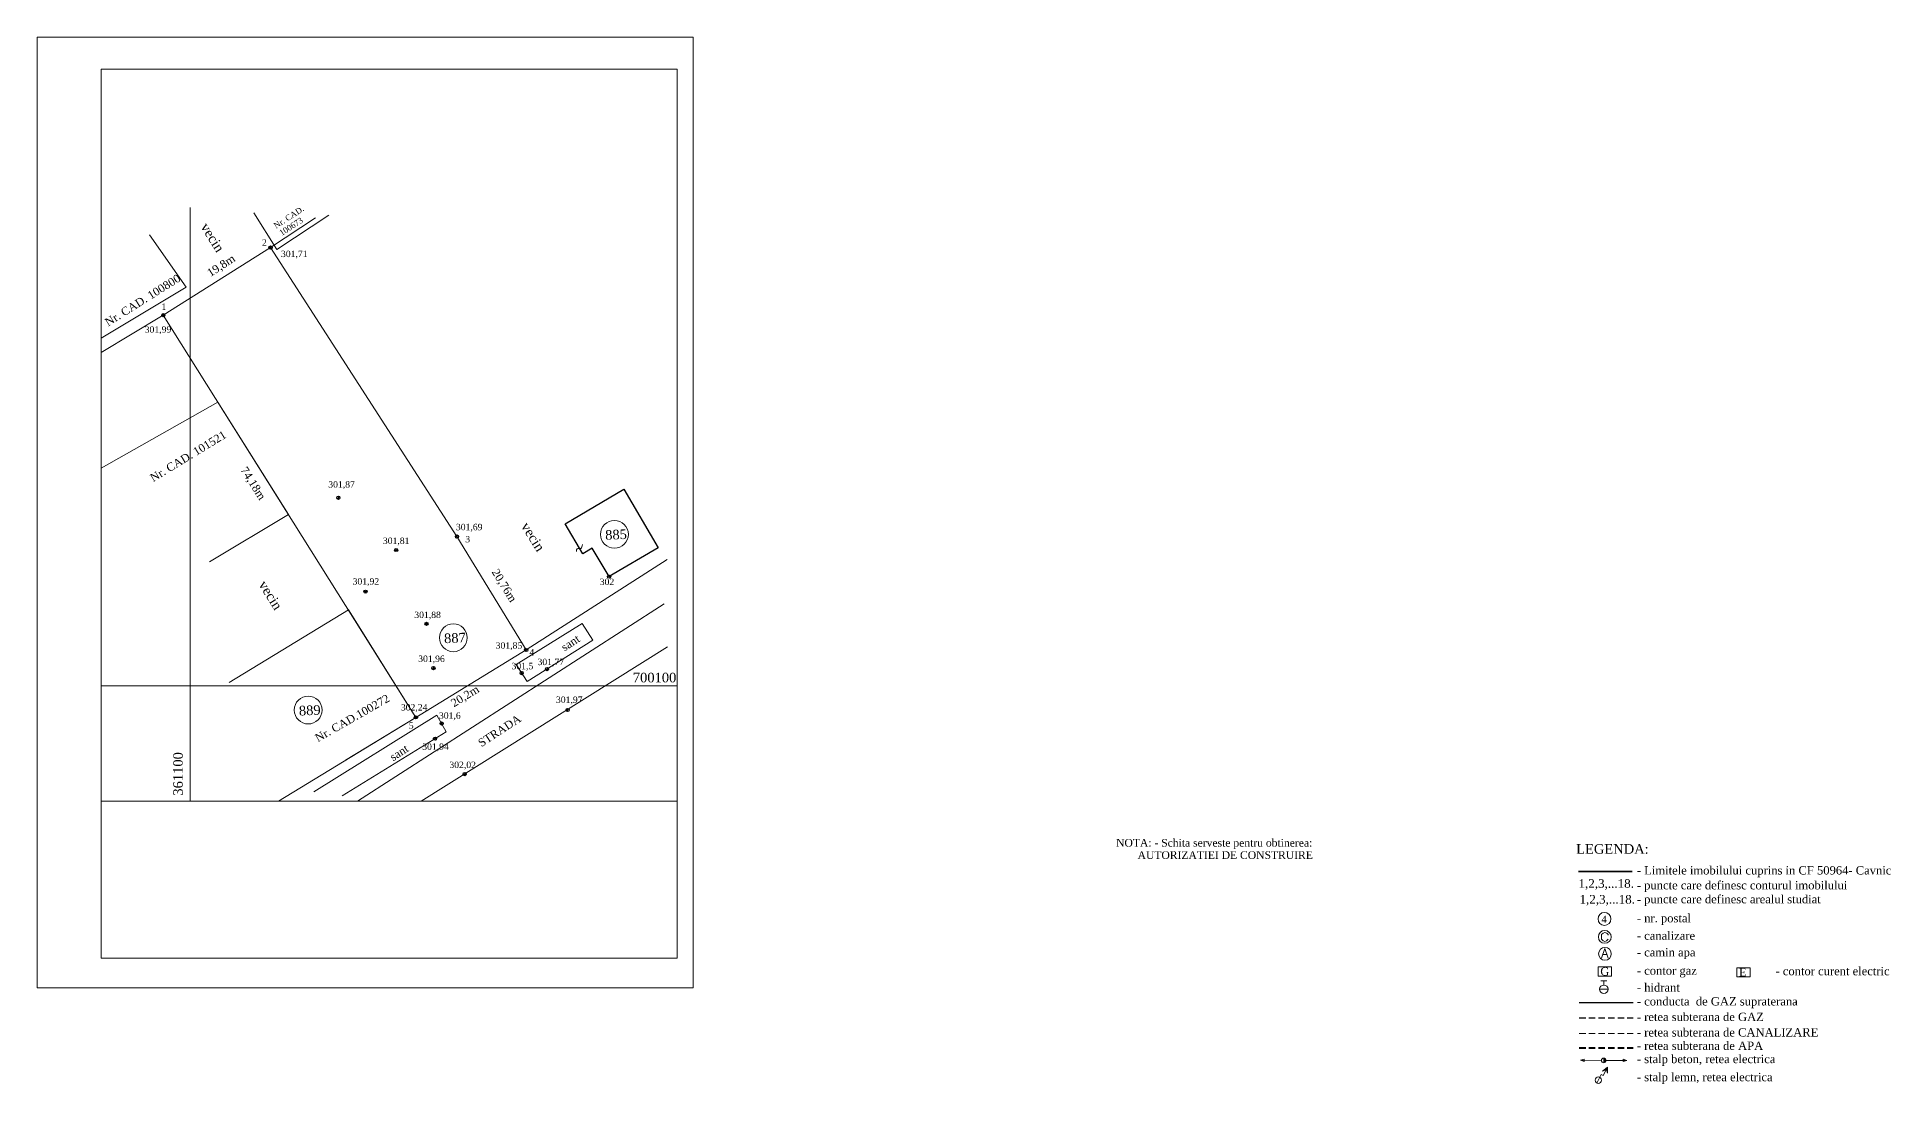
# Model space of a CAD drawing. Header units: inches. Extents: x 387677 to 388844, y 683413 to 683998.
# Drawn here: x 388554.2 to 388843.9, y 683707.9 to 683871.4 of the extents above; entities that cross this region are included whole.
import ezdxf
from ezdxf.enums import TextEntityAlignment as Align

# ---------------------------------------------------------------- set-up
doc = ezdxf.new("R2010")
doc.units = ezdxf.units.IN
doc.header["$MEASUREMENT"] = 0
doc.header["$PDMODE"] = 32
doc.header["$PDSIZE"] = 0.5
doc.linetypes.add('DASHED', pattern=[0.75, 0.5, -0.25])
doc.layers.add('BLOC', color=7, linetype='Continuous')
doc.styles.add('jurca', font='times.ttf')
doc.styles.get("Standard").update_dxf_attribs({"font": 'arial.ttf'})

# ---------------------------------------------------------------- blocks, each defined once
blk = doc.blocks.new('A$C37AE0354')
at = {"color": 0, "linetype": 'Continuous', "lineweight": 9}
for points in [[(0, 297), (205.03, 297), (205.03, 0), (0, 0), (0, 297)], [(20, 287), (20, 9.32), (200, 9.32), (200, 287), (20, 287)]]:
    blk.add_lwpolyline(points, dxfattribs=at)
blk = doc.blocks.new('Punct')
blk.add_point((0, 0))
at = {"flags": 1}
for tag, p in [('DENPCT', (1.4, 0)), ('COTA', (1.4, -2.5)), ('COD', (1.4, -5))]:
    blk.add_attdef(tag, p, '', height=1.5, dxfattribs=at)
blk = doc.blocks.new('A$C7F677166')
at = {"lineweight": 5}
for p, q in [((0.97, 2.73), (1.5, 3.19)), ((0.97, 1.26), (0.97, 2.73)), ((1.5, 0.79), (0.97, 1.26)), ((1.5, 3.19), (2, 3.39)), ((2, 0.59), (1.5, 0.79)), ((2, 3.39), (2.67, 3.19)), ((2.5, 0.79), (2, 0.59)), ((3.03, 1.26), (2.5, 0.79)), ((2.67, 3.19), (3.03, 2.73)), ((3.03, 2.73), (3.03, 2.49))]:
    blk.add_line(p, q, dxfattribs=at)
blk.add_ellipse((2, 1.99), major_axis=(-1.41, 1.41), ratio=1, start_param=3.926991, end_param=10.210176, dxfattribs=at)
blk = doc.blocks.new('A$C6F877B54')
at = {"lineweight": 5}
for p, q in [((2, 3.63), (0.97, 0.69)), ((1.4, 1.76), (2.6, 1.76)), ((3.03, 0.69), (2, 3.63))]:
    blk.add_line(p, q, dxfattribs=at)
blk.add_ellipse((2, 1.99), major_axis=(-1.41, 1.41), ratio=1, start_param=3.926991, end_param=10.210176, dxfattribs=at)
blk = doc.blocks.new('A$C5C516D4E')
at = {"color": 30, "lineweight": 5}
blk.add_lwpolyline([(0, 3.56), (4.18, 3.56), (4.18, 0.69), (0, 0.69)], close=True, dxfattribs=at)
at = {"color": 30, "linetype": 'Continuous', "lineweight": 5, "style": 'jurca'}
blk.add_text('G', height=2.56, dxfattribs=at).set_placement((0.66, 0.85, 1360.31))
blk = doc.blocks.new('A$C543C7CAC')
at = {"lineweight": 5}
for p, q in [((2.67, 1.33), (0, 1.33)), ((0.43, 4), (2.23, 4)), ((1.33, 2.67), (1.33, 4))]:
    blk.add_line(p, q, dxfattribs=at)
blk.add_ellipse((1.33, 1.33), major_axis=(0.943, 0.943), ratio=1, start_param=5.497787, end_param=11.780972, dxfattribs=at)
blk = doc.blocks.new('A$C6EBC1B9B')
at = {"color": 30, "lineweight": 5}
blk.add_lwpolyline([(0, 3.56), (4.18, 3.56), (4.18, 0.69), (0, 0.69)], close=True, dxfattribs=at)
at = {"color": 30, "linetype": 'Continuous', "lineweight": 5, "style": 'jurca'}
blk.add_text('E', height=2.56, dxfattribs=at).set_placement((0.66, 0.85, 1360.31))
blk = doc.blocks.new('A$C1D033CB7')
at = {"lineweight": 5}
for p, q in [((1.08, 1.1), (0, 0.75)), ((6.48, 0.72), (0, 0.75)), ((0, 0.75), (1.08, 0.38)), ((1.08, 0.38), (1.08, 1.1)), ((7.2, 1.44), (7.2, 0)), ((7.27, 0.07), (7.27, 1.37)), ((7.27, 0.07), (7.41, 0.07)), ((7.41, 0.07), (7.42, 1.37)), ((7.42, 1.37), (7.56, 1.29)), ((7.56, 1.29), (7.56, 0.14)), ((7.56, 0.14), (7.7, 0.29)), ((7.7, 0.29), (7.71, 1.15)), ((7.71, 1.15), (7.85, 0.86)), ((7.85, 0.86), (7.85, 0.57)), ((7.92, 0.72), (14.4, 0.69)), ((14.4, 0.69), (13.32, 1.06)), ((13.32, 1.06), (13.32, 0.34)), ((13.32, 0.34), (14.4, 0.69))]:
    blk.add_line(p, q, dxfattribs=at)
blk.add_ellipse((7.2, 0.72), major_axis=(0.509, 0.509), ratio=1, start_param=2.352293, end_param=8.635478, dxfattribs=at)
blk = doc.blocks.new('A$C6C046EC4')
at = {"layer": 'BLOC', "lineweight": 5}
for p, q in [((0.56, 0.1), (1.88, 2.8)), ((1.88, 2.8), (2.51, 2.49)), ((3.91, 5.04), (2.29, 3.82)), ((2.29, 3.82), (3.68, 4.63)), ((2.29, 3.82), (3.54, 4.37)), ((2.51, 2.49), (3.91, 5.04)), ((3.88, 3.21), (3.54, 4.37)), ((3.68, 4.63), (3.88, 3.21)), ((3.91, 5.04), (3.88, 3.21))]:
    blk.add_line(p, q, dxfattribs=at)
blk.add_circle((1, 1), 1, dxfattribs=at)

msp = doc.modelspace()

# ---------------------------------------------------------------- linework, layer by layer
at = {"color": 0, "linetype": 'Continuous', "lineweight": 5}
for p, q in [((388588.09, 683843.96), (388591.71, 683838.19)), ((388591.71, 683838.19), (388599.81, 683843.56)), ((388599.81, 683843.56), (388599.81, 683843.56)), ((388577.54, 683832.34), (388571.79, 683840.53)), ((388564.24, 683824.35), (388577.54, 683832.34)), ((388582.48, 683814.38), (388564.24, 683804.06)), ((388581.19, 683789.41), (388593.51, 683796.83)), ((388602.87, 683781.94), (388584.23, 683770.59)), ((388591.93, 683752.04), (388613.42, 683765.14))]:
    msp.add_line(p, q, dxfattribs=at)
at = {"color": 0, "linetype": 'Continuous', "lineweight": 9}
for p, q in [((388593.51, 683796.83), (388582.48, 683814.38)), ((388613.42, 683765.14), (388602.87, 683781.94))]:
    msp.add_line(p, q, dxfattribs=at)
at = {"color": 0, "linetype": 'Continuous', "lineweight": 5}
for points in [[(388578.17, 683770.05), (388578.17, 683844.76)], [(388590.71, 683838.52), (388597.75, 683843.16)], [(388573.96, 683827.96), (388564.24, 683822.14)], [(388630.66, 683775.67), (388652.66, 683789.81)], [(388604.31, 683752.04), (388652.22, 683782.86)], [(388578.17, 683770.05), (388564.24, 683770.05)], [(388578.17, 683770.05), (388654.24, 683770.05)], [(388578.17, 683770.05), (388578.17, 683752.04)], [(388597.45, 683753.49), (388616.71, 683765.47)], [(388613.42, 683765.14), (388602.42, 683758.44)]]:
    msp.add_lwpolyline(points, dxfattribs=at)
at = {"color": 1, "linetype": 'Continuous', "lineweight": 18}
msp.add_lwpolyline([(388573.96, 683827.96), (388590.71, 683838.52), (388619.84, 683793.38), (388630.66, 683775.67), (388613.42, 683765.14)], close=True, dxfattribs=at)
at = {"color": 0, "lineweight": 25, "elevation": 139.53}
msp.add_lwpolyline([(388639.5, 683790.68), (388636.72, 683795.38), (388645.88, 683800.79), (388651.25, 683791.64), (388643.6, 683787.12), (388640.98, 683791.55)], close=True, dxfattribs=at)
at = {"color": 0, "linetype": 'Continuous', "lineweight": 5}
for points, elevation in [([(388629.09, 683773.38), (388639.39, 683779.81)], 139.53), ([(388639.39, 683779.81), (388641.07, 683777.22)], 139.53), ([(388614.23, 683752.04), (388652.73, 683776.18)], 139.53), ([(388630.82, 683770.72), (388641.07, 683777.22)], 140.43), ([(388629.09, 683773.38), (388630.82, 683770.72)], 139.53), ([(388616.71, 683765.47), (388618.17, 683762.9)], 139.53), ([(388601.91, 683752.86), (388618.17, 683762.9)], 140.43)]:
    msp.add_lwpolyline(points, dxfattribs=dict(at, elevation=elevation))
at = {"linetype": 'Continuous', "lineweight": 9}
msp.add_lwpolyline([(388564.24, 683752.04), (388654.24, 683752.04)], dxfattribs=at)
at = {"color": 1, "linetype": 'Continuous', "lineweight": 35}
msp.add_lwpolyline([(388795.07, 683741.06), (388803.46, 683741.06)], dxfattribs=at)
at = {"color": 30, "linetype": 'Continuous', "lineweight": 30, "ltscale": 2}
msp.add_lwpolyline([(388795.18, 683720.63), (388803.57, 683720.63)], dxfattribs=at)
at = {"color": 30, "linetype": 'DASHED', "lineweight": 30, "ltscale": 2}
msp.add_lwpolyline([(388795.18, 683718.2), (388803.57, 683718.2)], dxfattribs=at)
at = {"color": 0, "linetype": 'DASHED', "lineweight": 20, "ltscale": 2}
msp.add_lwpolyline([(388795.18, 683715.78), (388803.57, 683715.78)], dxfattribs=at)
at = {"color": 5, "linetype": 'DASHED', "lineweight": 40, "ltscale": 2}
msp.add_lwpolyline([(388795.18, 683713.54), (388803.57, 683713.54)], dxfattribs=at)
at = {"color": 0, "linetype": 'Continuous', "lineweight": 9}
for centre in [(388644.44, 683793.72), (388619.27, 683777.57), (388596.59, 683766.28)]:
    msp.add_circle(centre, 2.17, dxfattribs=at)
at = {"color": 0, "lineweight": 5}
msp.add_circle((388799.11, 683733.66), 1.01, dxfattribs=at)
at = {"color": 0, "linetype": 'Continuous', "lineweight": 9}
msp.add_spline([(388638.51, 683791.04, 139.53), (388638.6, 683791.47, 139.53), (388639.17, 683791.54, 139.53), (388639.44, 683792.15, 139.53)], degree=3, dxfattribs=at)

# ---------------------------------------------------------------- block references
at = {"color": 1, "lineweight": 9, "xscale": 0.5, "yscale": 0.5, "zscale": 0.5}
msp.add_blockref('A$C37AE0354', (388554.24, 683722.89), dxfattribs=at)
at = {"color": 0, "linetype": 'Continuous', "lineweight": 9}
for p in [(388590.71, 683838.52), (388573.96, 683827.96), (388601.31, 683799.44), (388610.34, 683791.27), (388605.54, 683784.78), (388615.08, 683779.75), (388630.66, 683775.67), (388616.16, 683772.83), (388629.95, 683772.05, 139.53), (388633.91, 683772.68, 140.43), (388637.12, 683766.29, 139.53), (388613.42, 683765.14), (388617.44, 683764.18, 139.53), (388616.41, 683761.82, 140.43), (388621.04, 683756.28, 139.53)]:
    msp.add_blockref('Punct', p, dxfattribs=at)
at = {"color": 0, "linetype": 'Continuous', "lineweight": 9, "xscale": 0.5, "yscale": 0.5, "zscale": 0.5}
for p in [(388619.84, 683793.38), (388643.6, 683787.12, 139.53)]:
    msp.add_blockref('Punct', p, dxfattribs=at)
at = {"lineweight": 5, "xscale": 0.5, "yscale": 0.5, "zscale": 0.5}
for name, p in [('A$C7F677166', (388798.16, 683729.86)), ('A$C6F877B54', (388798.18, 683727.21)), ('A$C5C516D4E', (388798.13, 683724.39)), ('A$C6EBC1B9B', (388819.79, 683724.26)), ('A$C543C7CAC', (388798.34, 683722)), ('A$C1D033CB7', (388795.39, 683711.2)), ('A$C6C046EC4', (388797.65, 683707.97))]:
    msp.add_blockref(name, p, dxfattribs=at)

# ---------------------------------------------------------------- texts
at = {"color": 0, "linetype": 'Continuous', "lineweight": 9, "style": 'jurca'}
for s, height, rotation, p in [('Nr. CAD.', 0.9, 33.0079, (388591.09, 683842.19)), ('100673', 0.9, 33.0972, (388591.97, 683841.07)), ('sant', 1.25, 33.2298, (388635.95, 683776.46)), ('Nr. CAD.100272', 1.25, 29.7876, (388597.5, 683762.33)), ('STRADA', 1.25, 33.2298, (388622.98, 683761.51)), ('sant', 1.25, 33.2298, (388609.18, 683759.31))]:
    msp.add_text(s, height=height, rotation=rotation, dxfattribs=at).set_placement(p, align=Align.TOP_LEFT)
at = {"color": 5, "style": 'jurca'}
for p in [(388579.71, 683841.77), (388629.77, 683795.02), (388588.77, 683785.9)]:
    msp.add_text('vecin', height=1.5, rotation=302.1418, dxfattribs=at).set_placement(p)
at = {"color": 0, "linetype": 'Continuous', "lineweight": 9, "style": 'jurca'}
for s, height, p in [('2', 1, (388589.37, 683838.81)), ('1', 1, (388573.67, 683828.79)), ('3', 1, (388621.13, 683792.48)), ('4', 1, (388631.15, 683774.8)), ('700100', 1.5, (388647.31, 683770.61)), ('5', 1, (388612.31, 683763.38)), ('LEGENDA:', 1.5, (388794.69, 683743.84)), ('- Limitele imobilului cuprins in CF 50964- Cavnic', 1.3, (388804.17, 683740.6)), ('1,2,3,...18.', 1.35, (388795.05, 683738.52)), ('- puncte care definesc conturul imobilului', 1.3, (388804.17, 683738.27)), ('1,2,3,...18.', 1.35, (388795.21, 683736.05)), ('- nr. postal', 1.3, (388804.17, 683733.13)), ('- canalizare', 1.3, (388804.17, 683730.4)), ('- camin apa', 1.3, (388804.17, 683727.8)), ('- contor gaz', 1.3, (388804.17, 683724.94)), ('- contor curent electric', 1.3, (388825.83, 683724.86)), ('- hidrant', 1.3, (388804.17, 683722.3)), ('- conducta  de GAZ supraterana', 1.3, (388804.17, 683720.14)), ('- retea subterana de GAZ', 1.3, (388804.17, 683717.71)), ('- retea subterana de CANALIZARE', 1.3, (388804.17, 683715.29)), ('- retea subterana de APA', 1.3, (388804.17, 683713.2)), ('- stalp beton, retea electrica', 1.3, (388804.17, 683711.13)), ('- stalp lemn, retea electrica', 1.3, (388804.17, 683708.31))]:
    msp.add_text(s, height=height, dxfattribs=at).set_placement(p)
at = {"style": 'jurca'}
for s, p in [('301,71', (388592.34, 683837.03, 139.53)), ('301,99', (388571.05, 683825.21, 139.81)), ('301,87', (388599.73, 683801.03, 137.82)), ('301,69', (388619.67, 683794.37, 139.51)), ('301,81', (388608.26, 683792.22, 139.63)), ('301,92', (388603.53, 683785.88, 139.74)), ('302', (388642.14, 683785.81, 139.82)), ('301,88', (388613.17, 683780.65, 139.7)), ('301,85', (388625.88, 683775.87, 139.67)), ('301,96', (388613.78, 683773.8, 139.7)), ('301,5', (388628.36, 683772.66, 139.32)), ('301,77', (388632.42, 683773.3, 139.59)), ('302,24', (388611.07, 683766.21, 140.06)), ('301,97', (388635.3, 683767.4, 139.79)), ('301,6', (388617.02, 683764.93, 139.53)), ('301,94', (388614.41, 683760.07, 139.76)), ('302,02', (388618.65, 683757.22, 139.84))]:
    msp.add_text(s, height=1, dxfattribs=at).set_placement(p)
at = {"color": 0, "linetype": 'Continuous', "lineweight": 9, "style": 'jurca'}
for s, height, rotation, p in [('Nr. CAD. 100800', 1.25, 32.2387, (388565.34, 683826.17)), ('887', 1.5, 2.5228, (388617.85, 683776.72)), ('361100', 1.5, 90, (388577, 683752.91))]:
    msp.add_text(s, height=height, rotation=rotation, dxfattribs=at).set_placement(p)
at = {"color": 0, "linetype": 'Continuous', "lineweight": 5, "style": 'jurca'}
msp.add_text('Nr. CAD. 101521', height=1.25, rotation=31.3793, dxfattribs=at).set_placement((388572.38, 683801.87))
at = {"color": 5, "linetype": 'Continuous', "lineweight": 9, "style": 'jurca'}
for s, p in [('885', (388643.02, 683792.87)), ('889', (388595.17, 683765.42))]:
    msp.add_text(s, height=1.5, rotation=2.5228, dxfattribs=at).set_placement(p)
for s, p in [('NOTA: - Schita serveste pentru obtinerea:', (388722.81, 683744.95, -141.76)), ('AUTORIZATIEI DE CONSTRUIRE', (388726.17, 683743.03, -141.76))]:
    msp.add_text(s, height=1.2, dxfattribs=at).set_placement(p)
at = {"color": 0, "lineweight": 5, "style": 'jurca'}
msp.add_text('- puncte care definesc arealul studiat', height=1.3, dxfattribs=at).set_placement((388804.17, 683736.09))
at = {"color": 0, "linetype": 'Continuous', "lineweight": 5, "style": 'jurca'}
msp.add_text('4', height=1.1, dxfattribs=at).set_placement((388798.64, 683733.06, -671.84))
at = {"color": 5, "char_height": 1.25, "attachment_point": 5, "style": 'jurca'}
for s, insert, rotation in [('19,8m', (388583.06, 683835.59), 32.8425), ('74,18m', (388587.88, 683801.63), 302.1418), ('20,76m', (388627.11, 683785.67), 301.4263), ('20,2m', (388621.16, 683768.35), 31.4191)]:
    msp.add_mtext(s, dxfattribs=dict(at, insert=insert, rotation=rotation))

doc.saveas('drawing.dxf')
